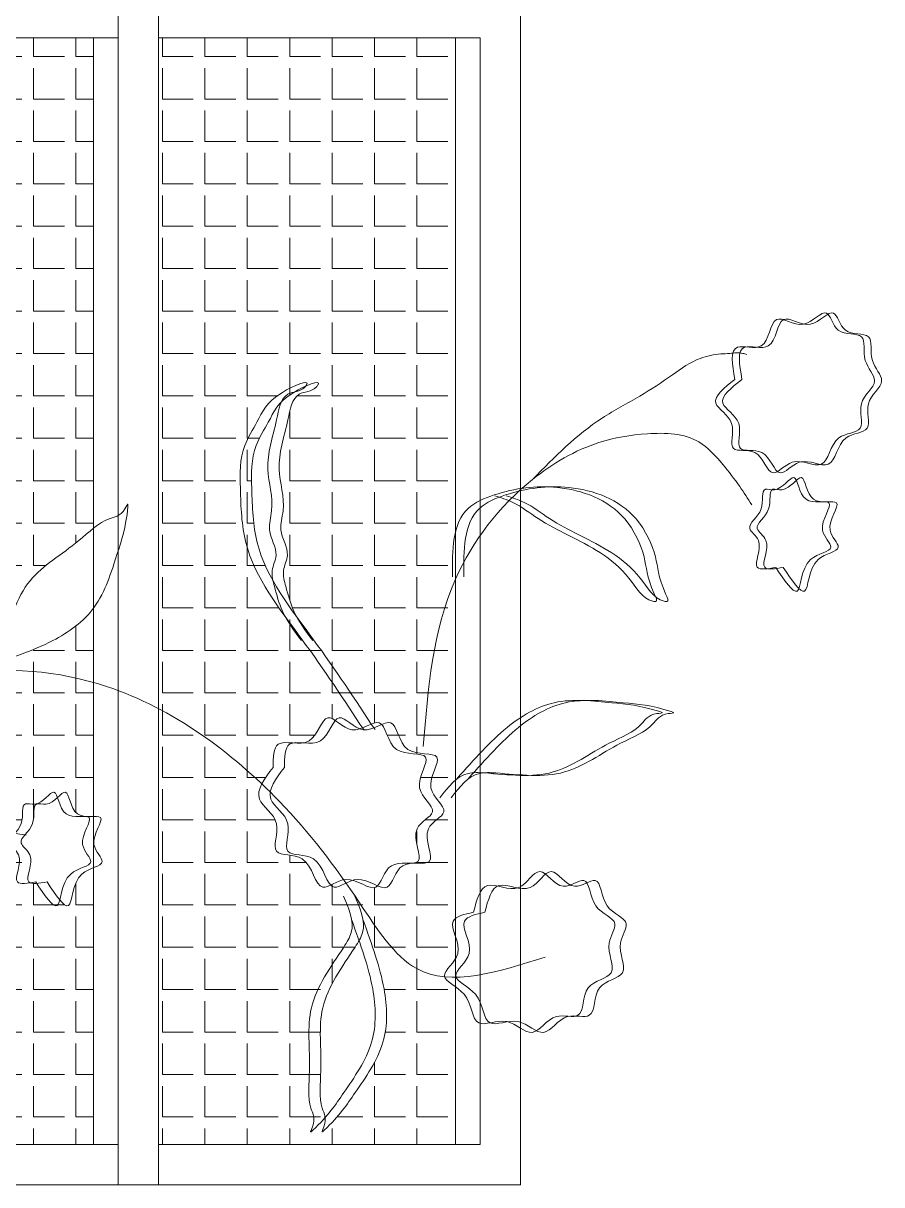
# Model space of a CAD drawing. Header units: inches. Extents: x 258415 to 640093, y 441672 to 945769.
# Drawn here: x 299375.6 to 299479.9, y 462491.9 to 462633.1 of the extents above; entities that cross this region are included whole.
import ezdxf

# ---------------------------------------------------------------- set-up
doc = ezdxf.new("R2010")
doc.units = ezdxf.units.IN
doc.header["$MEASUREMENT"] = 0
for name, color, linetype in [('brass', 40, 'Continuous'), ('CQ SPOT DETAIL DIMENSION', 9, 'Continuous'), ('E-LITE-FIXT-NORM-CEILING', 3, 'Continuous')]:
    doc.layers.add(name, color=color, linetype=linetype)
doc.layers.add('Bronze', color=40, linetype='Continuous', lineweight=0)

# ---------------------------------------------------------------- blocks, each defined once
blk = doc.blocks.new('nonso pendant')
at = {"layer": 'brass', "lineweight": 0}
h = blk.add_hatch(dxfattribs=at)
h.set_pattern_fill('ANGLE', color=256, scale=50)
h.set_pattern_definition([(0, (-124.287, 0), (0, 13.75), [10, -3.75]), (90, (-124.287, 0), (-13.75, 8e-16), [10, -3.75])])
h.paths.add_polyline_path([(17595.37, -9433.67), (17595.54, -9433.36), (17595.76, -9432.86), (17595.93, -9432.35), (17596.04, -9431.83), (17596.1, -9431.3), (17596.11, -9430.76), (17596.08, -9430.22), (17596.01, -9429.68), (17595.91, -9429.13), (17595.78, -9428.58), (17595.64, -9428.04), (17595.47, -9427.5), (17595.37, -9427.19)])
h.paths.add_polyline_path([(17595.7, -9443.4), (17595.37, -9443.16), (17595.37, -9617.3), (17698.58, -9617.3), (17698.58, -9527.58), (17698.4, -9527.66), (17698.01, -9527.82), (17697.63, -9527.99), (17697.23, -9528.17), (17696.84, -9528.35), (17696.46, -9528.55), (17696.08, -9528.76), (17695.71, -9528.99), (17695.35, -9529.23), (17695.01, -9529.49), (17694.7, -9529.77), (17694.4, -9530.07), (17694.12, -9530.39), (17693.86, -9530.72), (17693.63, -9531.07), (17693.4, -9531.44), (17693.2, -9531.81), (17693.01, -9532.19), (17692.84, -9532.58), (17692.68, -9532.98), (17692.53, -9533.38), (17692.39, -9533.79), (17692.26, -9534.2), (17692.15, -9534.6), (17692.04, -9535), (17691.93, -9535.4), (17691.84, -9535.8), (17691.75, -9536.18), (17691.66, -9536.56), (17691.58, -9536.93), (17691.5, -9537.28), (17691.42, -9537.62), (17691.34, -9537.94), (17691.26, -9538.25), (17691.18, -9538.54), (17691.1, -9538.8), (17691.01, -9539.05), (17690.92, -9539.26), (17690.82, -9539.46), (17690.71, -9539.62), (17690.6, -9539.75), (17690.48, -9539.86), (17690.34, -9539.93), (17690.2, -9539.96), (17690.05, -9539.97), (17689.88, -9539.94), (17689.71, -9539.89), (17689.53, -9539.8), (17689.34, -9539.69), (17689.15, -9539.56), (17688.94, -9539.39), (17688.73, -9539.21), (17688.51, -9539), (17688.29, -9538.77), (17688.06, -9538.51), (17687.82, -9538.24), (17687.57, -9537.95), (17687.33, -9537.65), (17687.07, -9537.32), (17686.81, -9536.99), (17686.55, -9536.64), (17686.29, -9536.27), (17686.02, -9535.9), (17685.74, -9535.51), (17685.47, -9535.12), (17685.19, -9534.72), (17684.91, -9534.31), (17684.63, -9533.89), (17684.34, -9533.47), (17684.06, -9533.05), (17683.77, -9532.62), (17683.49, -9532.2), (17683.03, -9532.28), (17682.58, -9532.36), (17682.13, -9532.44), (17681.69, -9532.51), (17681.25, -9532.57), (17680.83, -9532.63), (17680.42, -9532.68), (17680.02, -9532.71), (17679.65, -9532.73), (17679.29, -9532.73), (17678.96, -9532.72), (17678.65, -9532.69), (17678.36, -9532.64), (17678.11, -9532.56), (17677.88, -9532.46), (17677.69, -9532.34), (17677.53, -9532.19), (17677.41, -9532.01), (17677.33, -9531.8), (17677.27, -9531.56), (17677.25, -9531.3), (17677.25, -9531.02), (17677.27, -9530.72), (17677.31, -9530.4), (17677.37, -9530.07), (17677.44, -9529.71), (17677.52, -9529.35), (17677.61, -9528.97), (17677.7, -9528.58), (17677.79, -9528.19), (17677.88, -9527.79), (17677.97, -9527.38), (17678.05, -9526.97), (17678.12, -9526.56), (17678.17, -9526.15), (17678.21, -9525.74), (17678.22, -9525.34), (17678.22, -9524.94), (17678.19, -9524.55), (17678.12, -9524.17), (17678.03, -9523.8), (17677.9, -9523.44), (17677.74, -9523.1), (17677.54, -9522.77), (17677.32, -9522.46), (17677.08, -9522.15), (17676.82, -9521.86), (17676.57, -9521.57), (17676.31, -9521.3), (17676.06, -9521.03), (17675.82, -9520.76), (17675.6, -9520.5), (17675.41, -9520.25), (17675.26, -9520), (17675.14, -9519.75), (17675.07, -9519.5), (17675.04, -9519.25), (17675.06, -9519), (17675.13, -9518.75), (17675.23, -9518.49), (17675.36, -9518.24), (17675.52, -9517.97), (17675.71, -9517.71), (17675.92, -9517.44), (17676.14, -9517.16), (17676.38, -9516.88), (17676.64, -9516.58), (17676.89, -9516.28), (17677.15, -9515.97), (17677.41, -9515.66), (17677.66, -9515.33), (17677.9, -9514.99), (17678.13, -9514.63), (17678.35, -9514.27), (17678.54, -9513.89), (17678.71, -9513.5), (17678.84, -9513.09), (17678.95, -9512.67), (17679.04, -9512.24), (17679.1, -9511.8), (17679.14, -9511.36), (17679.17, -9510.92), (17679.2, -9510.48), (17679.21, -9510.05), (17679.23, -9509.63), (17679.24, -9509.23), (17679.26, -9508.85), (17679.29, -9508.49), (17679.34, -9508.16), (17679.4, -9507.85), (17679.49, -9507.58), (17679.6, -9507.35), (17679.74, -9507.16), (17679.92, -9507.01), (17680.13, -9506.91), (17680.38, -9506.86), (17680.67, -9506.85), (17680.99, -9506.87), (17681.34, -9506.92), (17681.71, -9506.97), (17682.09, -9507.01), (17682.48, -9507.04), (17682.88, -9507.05), (17683.27, -9507.01), (17683.65, -9506.92), (17684.03, -9506.8), (17684.4, -9506.64), (17684.76, -9506.45), (17685.12, -9506.23), (17685.47, -9505.99), (17685.8, -9505.73), (17686.13, -9505.47), (17686.45, -9505.19), (17686.76, -9504.91), (17687.06, -9504.64), (17687.35, -9504.37), (17687.63, -9504.11), (17687.9, -9503.88), (17688.15, -9503.66), (17688.4, -9503.47), (17688.63, -9503.31), (17688.85, -9503.19), (17689.05, -9503.11), (17689.25, -9503.07), (17689.43, -9503.09), (17689.6, -9503.16), (17689.75, -9503.28), (17689.9, -9503.44), (17690.04, -9503.65), (17690.17, -9503.9), (17690.3, -9504.17), (17690.42, -9504.48), (17690.54, -9504.81), (17690.67, -9505.17), (17690.79, -9505.54), (17690.92, -9505.93), (17691.05, -9506.32), (17691.2, -9506.72), (17691.35, -9507.13), (17691.51, -9507.53), (17691.68, -9507.92), (17691.87, -9508.31), (17692.07, -9508.67), (17692.3, -9509.02), (17692.54, -9509.35), (17692.8, -9509.65), (17693.08, -9509.92), (17693.39, -9510.16), (17693.72, -9510.36), (17694.08, -9510.52), (17694.45, -9510.66), (17694.84, -9510.76), (17695.25, -9510.84), (17695.66, -9510.9), (17696.07, -9510.94), (17696.49, -9510.96), (17696.91, -9510.97), (17697.33, -9510.98), (17697.73, -9510.97), (17698.13, -9510.96), (17698.52, -9510.96), (17698.58, -9510.96), (17698.58, -9443.38), (17698.48, -9443.53), (17698.22, -9443.86), (17697.97, -9444.19), (17697.7, -9444.51), (17697.44, -9444.83), (17697.16, -9445.14), (17696.89, -9445.45), (17696.61, -9445.76), (17696.32, -9446.06), (17696.03, -9446.36), (17695.74, -9446.66), (17695.44, -9446.95), (17695.14, -9447.24), (17694.83, -9447.52), (17694.52, -9447.8), (17694.21, -9448.07), (17693.9, -9448.35), (17693.58, -9448.61), (17693.25, -9448.88), (17692.93, -9449.14), (17692.6, -9449.4), (17692.27, -9449.65), (17691.93, -9449.9), (17691.6, -9450.15), (17691.26, -9450.39), (17690.91, -9450.64), (17690.57, -9450.87), (17690.22, -9451.11), (17689.87, -9451.34), (17689.52, -9451.57), (17689.17, -9451.79), (17688.81, -9452.01), (17688.45, -9452.23), (17688.09, -9452.45), (17687.73, -9452.66), (17687.37, -9452.87), (17687, -9453.07), (17686.64, -9453.28), (17686.27, -9453.48), (17685.9, -9453.68), (17685.53, -9453.87), (17685.16, -9454.06), (17684.79, -9454.25), (17684.42, -9454.44), (17684.05, -9454.63), (17683.68, -9454.81), (17683.3, -9454.99), (17682.93, -9455.17), (17682.55, -9455.34), (17682.17, -9455.52), (17681.8, -9455.69), (17681.42, -9455.86), (17681.04, -9456.02), (17680.66, -9456.19), (17680.28, -9456.35), (17679.9, -9456.51), (17679.52, -9456.67), (17679.14, -9456.83), (17678.75, -9456.99), (17678.37, -9457.14), (17677.99, -9457.29), (17677.6, -9457.45), (17677.22, -9457.6), (17676.83, -9457.75), (17676.45, -9457.89), (17676.06, -9458.04), (17675.67, -9458.19), (17675.29, -9458.33), (17674.9, -9458.47), (17674.51, -9458.62), (17674.12, -9458.76), (17673.73, -9458.9), (17673.35, -9459.04), (17672.96, -9459.18), (17672.57, -9459.32), (17672.18, -9459.46), (17671.79, -9459.59), (17671.4, -9459.73), (17671.01, -9459.87), (17670.61, -9460), (17670.22, -9460.13), (17669.83, -9460.27), (17669.44, -9460.4), (17669.05, -9460.53), (17668.65, -9460.67), (17668.26, -9460.8), (17667.87, -9460.93), (17667.48, -9461.06), (17667.08, -9461.19), (17666.69, -9461.32), (17666.3, -9461.45), (17665.91, -9461.58), (17665.51, -9461.71), (17665.12, -9461.84), (17664.72, -9461.97), (17664.33, -9462.1), (17663.94, -9462.23), (17663.54, -9462.36), (17663.15, -9462.49), (17663.19, -9462.47), (17663.55, -9462.27), (17663.9, -9462.07), (17664.24, -9461.86), (17664.57, -9461.63), (17664.88, -9461.4), (17665.19, -9461.16), (17665.49, -9460.9), (17665.77, -9460.63), (17666.05, -9460.35), (17666.31, -9460.06), (17666.55, -9459.75), (17666.78, -9459.43), (17667, -9459.1), (17667.21, -9458.76), (17667.41, -9458.4), (17667.59, -9458.04), (17667.77, -9457.66), (17667.94, -9457.28), (17668.1, -9456.9), (17668.26, -9456.5), (17668.41, -9456.1), (17668.56, -9455.7), (17668.7, -9455.3), (17668.85, -9454.89), (17668.99, -9454.49), (17669.13, -9454.08), (17669.27, -9453.67), (17669.41, -9453.26), (17669.55, -9452.86), (17669.68, -9452.45), (17669.82, -9452.04), (17669.96, -9451.63), (17670.1, -9451.23), (17670.24, -9450.82), (17670.38, -9450.41), (17670.51, -9450.01), (17670.65, -9449.6), (17670.79, -9449.2), (17670.93, -9448.79), (17671.07, -9448.39), (17671.22, -9447.99), (17671.36, -9447.59), (17671.5, -9447.19), (17671.65, -9446.79), (17671.79, -9446.39), (17671.94, -9445.99), (17672.09, -9445.6), (17672.24, -9445.2), (17672.39, -9444.81), (17672.54, -9444.42), (17672.7, -9444.03), (17672.86, -9443.64), (17673.02, -9443.26), (17673.18, -9442.88), (17673.34, -9442.5), (17673.51, -9442.12), (17673.68, -9441.74), (17673.85, -9441.37), (17674.03, -9440.99), (17674.2, -9440.63), (17674.38, -9440.26), (17674.57, -9439.9), (17674.75, -9439.53), (17674.95, -9439.18), (17675.14, -9438.82), (17675.34, -9438.47), (17675.54, -9438.12), (17675.74, -9437.77), (17675.95, -9437.43), (17676.16, -9437.09), (17676.38, -9436.76), (17676.6, -9436.43), (17676.82, -9436.1), (17677.05, -9435.77), (17677.29, -9435.45), (17677.52, -9435.14), (17677.77, -9434.82), (17678.02, -9434.52), (17678.27, -9434.21), (17678.53, -9433.91), (17678.79, -9433.61), (17679.05, -9433.32), (17679.33, -9433.03), (17679.6, -9432.75), (17679.88, -9432.46), (17680.16, -9432.18), (17680.45, -9431.91), (17680.74, -9431.63), (17681.04, -9431.36), (17681.34, -9431.09), (17681.64, -9430.83), (17681.94, -9430.56), (17682.25, -9430.3), (17682.56, -9430.04), (17682.88, -9429.79), (17683.19, -9429.53), (17683.51, -9429.28), (17683.83, -9429.02), (17684.16, -9428.77), (17684.48, -9428.52), (17684.81, -9428.27), (17685.14, -9428.02), (17685.48, -9427.77), (17685.81, -9427.53), (17686.15, -9427.28), (17686.48, -9427.03), (17686.82, -9426.78), (17687.16, -9426.54), (17687.5, -9426.29), (17687.84, -9426.04), (17688.19, -9425.79), (17688.53, -9425.54), (17688.87, -9425.29), (17689.22, -9425.04), (17689.56, -9424.79), (17689.91, -9424.54), (17690.25, -9424.28), (17690.6, -9424.03), (17690.94, -9423.77), (17691.28, -9423.51), (17691.63, -9423.25), (17691.97, -9422.99), (17692.31, -9422.72), (17692.65, -9422.45), (17692.99, -9422.18), (17693.33, -9421.91), (17693.67, -9421.63), (17694.01, -9421.35), (17694.34, -9421.07), (17694.68, -9420.79), (17695.01, -9420.5), (17695.35, -9420.22), (17695.68, -9419.93), (17696.01, -9419.65), (17696.34, -9419.36), (17696.67, -9419.08), (17697, -9418.79), (17697.33, -9418.52), (17697.66, -9418.24), (17697.99, -9417.97), (17698.32, -9417.7), (17698.58, -9417.49), (17698.58, -9258.6), (17595.37, -9258.6), (17595.37, -9420.8), (17595.41, -9420.77), (17595.78, -9420.54), (17596.19, -9420.32), (17596.64, -9420.12), (17597.12, -9419.93), (17597.64, -9419.76), (17598.18, -9419.6), (17598.74, -9419.45), (17599.31, -9419.3), (17599.9, -9419.16), (17600.5, -9419.03), (17601.1, -9418.9), (17601.26, -9418.29), (17601.41, -9417.69), (17601.57, -9417.1), (17601.73, -9416.51), (17601.89, -9415.93), (17602.06, -9415.37), (17602.24, -9414.82), (17602.43, -9414.28), (17602.63, -9413.77), (17602.83, -9413.28), (17603.05, -9412.82), (17603.28, -9412.38), (17603.53, -9411.98), (17603.79, -9411.6), (17604.07, -9411.27), (17604.37, -9410.97), (17604.68, -9410.71), (17605.02, -9410.5), (17605.38, -9410.33), (17605.76, -9410.21), (17606.16, -9410.14), (17606.59, -9410.11), (17607.03, -9410.11), (17607.5, -9410.15), (17607.97, -9410.22), (17608.46, -9410.31), (17608.97, -9410.42), (17609.48, -9410.54), (17610, -9410.66), (17610.52, -9410.78), (17611.05, -9410.9), (17611.59, -9411.01), (17612.12, -9411.1), (17612.65, -9411.18), (17613.18, -9411.22), (17613.7, -9411.24), (17614.22, -9411.22), (17614.72, -9411.15), (17615.22, -9411.04), (17615.7, -9410.88), (17616.17, -9410.66), (17616.63, -9410.39), (17617.07, -9410.07), (17617.5, -9409.72), (17617.92, -9409.34), (17618.32, -9408.95), (17618.72, -9408.54), (17619.11, -9408.13), (17619.5, -9407.73), (17619.88, -9407.34), (17620.25, -9406.98), (17620.62, -9406.64), (17620.99, -9406.34), (17621.35, -9406.09), (17621.72, -9405.9), (17622.08, -9405.77), (17622.45, -9405.71), (17622.82, -9405.72), (17623.19, -9405.82), (17623.56, -9405.98), (17623.94, -9406.2), (17624.32, -9406.47), (17624.71, -9406.77), (17625.1, -9407.11), (17625.5, -9407.48), (17625.91, -9407.86), (17626.33, -9408.24), (17626.75, -9408.62), (17627.18, -9408.98), (17627.62, -9409.33), (17628.07, -9409.64), (17628.53, -9409.92), (17629.01, -9410.15), (17629.49, -9410.32), (17629.99, -9410.42), (17630.49, -9410.45), (17631.01, -9410.42), (17631.54, -9410.32), (17632.07, -9410.17), (17632.6, -9409.98), (17633.12, -9409.78), (17633.64, -9409.55), (17634.15, -9409.33), (17634.64, -9409.11), (17635.11, -9408.92), (17635.55, -9408.75), (17635.97, -9408.64), (17636.36, -9408.57), (17636.72, -9408.58), (17637.04, -9408.66), (17637.32, -9408.82), (17637.57, -9409.04), (17637.8, -9409.34), (17638, -9409.68), (17638.18, -9410.08), (17638.35, -9410.53), (17638.51, -9411.01), (17638.67, -9411.52), (17638.82, -9412.06), (17638.97, -9412.62), (17639.14, -9413.19), (17639.31, -9413.77), (17639.5, -9414.35), (17639.71, -9414.92), (17639.95, -9415.48), (17640.21, -9416.02), (17640.51, -9416.53), (17640.85, -9417.01), (17641.22, -9417.46), (17641.62, -9417.88), (17642.05, -9418.27), (17642.5, -9418.63), (17642.95, -9418.98), (17643.42, -9419.3), (17643.88, -9419.62), (17644.33, -9419.92), (17644.77, -9420.21), (17645.18, -9420.5), (17645.57, -9420.8), (17645.92, -9421.09), (17646.23, -9421.39), (17646.49, -9421.7), (17646.7, -9422.02), (17646.85, -9422.37), (17646.93, -9422.73), (17646.94, -9423.11), (17646.89, -9423.51), (17646.79, -9423.94), (17646.64, -9424.38), (17646.47, -9424.84), (17646.27, -9425.31), (17646.06, -9425.8), (17645.85, -9426.3), (17645.64, -9426.82), (17645.44, -9427.34), (17645.26, -9427.87), (17645.12, -9428.42), (17645.03, -9428.96), (17644.97, -9429.52), (17644.96, -9430.08), (17644.98, -9430.63), (17645.04, -9431.19), (17645.11, -9431.75), (17645.21, -9432.3), (17645.32, -9432.85), (17645.44, -9433.39), (17645.56, -9433.93), (17645.68, -9434.45), (17645.79, -9434.96), (17645.89, -9435.46), (17645.97, -9435.94), (17646.02, -9436.4), (17646.04, -9436.85), (17646.03, -9437.27), (17645.97, -9437.67), (17645.87, -9438.05), (17645.72, -9438.4), (17645.51, -9438.72), (17645.24, -9439.02), (17644.93, -9439.3), (17644.57, -9439.56), (17644.18, -9439.8), (17643.75, -9440.03), (17643.3, -9440.26), (17642.83, -9440.48), (17642.35, -9440.7), (17641.85, -9440.93), (17641.36, -9441.17), (17640.87, -9441.41), (17640.38, -9441.67), (17639.92, -9441.95), (17639.47, -9442.26), (17639.05, -9442.58), (17638.66, -9442.94), (17638.32, -9443.34), (17638.01, -9443.76), (17637.75, -9444.23), (17637.52, -9444.72), (17637.33, -9445.23), (17637.17, -9445.77), (17637.02, -9446.31), (17636.9, -9446.87), (17636.79, -9447.43), (17636.68, -9447.98), (17636.58, -9448.53), (17636.48, -9449.06), (17636.37, -9449.58), (17636.25, -9450.07), (17636.12, -9450.53), (17635.96, -9450.96), (17635.78, -9451.35), (17635.57, -9451.7), (17635.32, -9452), (17635.03, -9452.24), (17634.7, -9452.42), (17634.33, -9452.55), (17633.91, -9452.62), (17633.47, -9452.66), (17632.99, -9452.67), (17632.49, -9452.65), (17631.97, -9452.62), (17631.44, -9452.58), (17630.89, -9452.54), (17630.34, -9452.52), (17629.78, -9452.5), (17629.23, -9452.52), (17628.69, -9452.56), (17628.16, -9452.65), (17627.64, -9452.79), (17627.15, -9452.98), (17626.67, -9453.21), (17626.2, -9453.48), (17625.75, -9453.78), (17625.32, -9454.1), (17624.89, -9454.45), (17624.48, -9454.81), (17624.07, -9455.17), (17623.67, -9455.54), (17623.28, -9455.9), (17622.9, -9456.25), (17622.51, -9456.58), (17622.13, -9456.88), (17621.75, -9457.16), (17621.37, -9457.4), (17620.99, -9457.6), (17620.61, -9457.75), (17620.22, -9457.84), (17619.83, -9457.88), (17619.43, -9457.85), (17619.03, -9457.78), (17618.62, -9457.65), (17618.2, -9457.49), (17617.77, -9457.29), (17617.34, -9457.06), (17616.9, -9456.81), (17616.46, -9456.54), (17616, -9456.27), (17615.54, -9455.99), (17615.07, -9455.71), (17614.59, -9455.43), (17614.1, -9455.18), (17613.6, -9454.94), (17613.1, -9454.73), (17612.58, -9454.55), (17612.05, -9454.4), (17611.52, -9454.31), (17610.97, -9454.25), (17610.42, -9454.24), (17609.87, -9454.25), (17609.31, -9454.3), (17608.76, -9454.36), (17608.21, -9454.44), (17607.66, -9454.54), (17607.12, -9454.64), (17606.59, -9454.74), (17606.07, -9454.83), (17605.57, -9454.91), (17605.09, -9454.98), (17604.62, -9455.02), (17604.18, -9455.04), (17603.76, -9455.02), (17603.36, -9454.97), (17603, -9454.87), (17602.67, -9454.73), (17602.36, -9454.53), (17602.09, -9454.28), (17601.84, -9453.99), (17601.62, -9453.66), (17601.41, -9453.29), (17601.22, -9452.89), (17601.04, -9452.46), (17600.86, -9452), (17600.7, -9451.52), (17600.53, -9451.02), (17600.37, -9450.51), (17600.2, -9449.98), (17600.02, -9449.45), (17599.83, -9448.91), (17599.62, -9448.38), (17599.4, -9447.85), (17599.16, -9447.32), (17598.89, -9446.81), (17598.59, -9446.31), (17598.27, -9445.83), (17597.9, -9445.37), (17597.51, -9444.93), (17597.08, -9444.52), (17596.63, -9444.13), (17596.17, -9443.75)])
h = blk.add_hatch(dxfattribs=at)
h.set_pattern_fill('ANGLE', color=256, scale=50)
h.set_pattern_definition([(0, (0, 0), (0, 13.75), [10, -3.75]), (90, (0, 0), (-13.75, 8e-16), [10, -3.75])])
h.paths.add_polyline_path([(17750.92, -9391.65), (17751.19, -9390.88), (17751.49, -9390.11), (17751.82, -9389.35), (17752.18, -9388.6), (17752.56, -9387.86), (17752.95, -9387.13), (17753.36, -9386.41), (17753.76, -9385.7), (17754.17, -9385), (17754.56, -9384.31), (17754.95, -9383.63), (17755.31, -9382.97), (17755.65, -9382.32), (17755.98, -9381.68), (17756.31, -9381.05), (17756.65, -9380.43), (17757, -9379.81), (17757.37, -9379.2), (17757.77, -9378.6), (17758.21, -9377.99), (17758.7, -9377.39), (17759.25, -9376.79), (17759.86, -9376.18), (17760.54, -9375.57), (17761.31, -9374.96), (17762.17, -9374.34), (17763.13, -9373.71), (17764.19, -9373.08), (17765.33, -9372.45), (17766.49, -9371.86), (17767.64, -9371.32), (17768.72, -9370.87), (17769.68, -9370.53), (17770.48, -9370.33), (17771.07, -9370.28), (17771.4, -9370.43), (17771.42, -9370.78), (17771.09, -9371.36), (17770.5, -9371.99), (17769.82, -9372.48), (17769.06, -9372.84), (17768.27, -9373.11), (17767.46, -9373.33), (17766.67, -9373.54), (17765.91, -9373.79), (17765.22, -9374.1), (17764.62, -9374.52), (17764.09, -9375.04), (17763.64, -9375.64), (17763.25, -9376.32), (17762.91, -9377.07), (17762.63, -9377.87), (17762.38, -9378.71), (17762.15, -9379.58), (17761.95, -9380.47), (17761.76, -9381.37), (17761.57, -9382.26), (17761.38, -9383.14), (17761.18, -9384.01), (17760.97, -9384.86), (17760.77, -9385.7), (17760.56, -9386.53), (17760.36, -9387.35), (17760.16, -9388.16), (17759.97, -9388.96), (17759.78, -9389.75), (17759.6, -9390.54), (17759.43, -9391.32), (17759.28, -9392.09), (17759.14, -9392.87), (17759.02, -9393.64), (17758.91, -9394.41), (17758.83, -9395.18), (17758.77, -9395.95), (17758.73, -9396.72), (17758.71, -9397.5), (17758.73, -9398.28), (17758.77, -9399.06), (17758.84, -9399.85), (17758.94, -9400.65), (17759.04, -9401.45), (17759.17, -9402.25), (17759.29, -9403.06), (17759.43, -9403.87), (17759.56, -9404.68), (17759.68, -9405.49), (17759.8, -9406.31), (17759.9, -9407.12), (17759.98, -9407.94), (17760.04, -9408.76), (17760.07, -9409.58), (17760.07, -9410.4), (17760.03, -9411.21), (17759.95, -9412.03), (17759.83, -9412.84), (17759.69, -9413.66), (17759.54, -9414.47), (17759.4, -9415.27), (17759.29, -9416.08), (17759.23, -9416.88), (17759.23, -9417.68), (17759.32, -9418.48), (17759.49, -9419.28), (17759.72, -9420.07), (17759.99, -9420.86), (17760.28, -9421.64), (17760.58, -9422.43), (17760.86, -9423.22), (17761.1, -9424), (17761.28, -9424.78), (17761.37, -9425.57), (17761.37, -9426.35), (17761.26, -9427.13), (17761.07, -9427.91), (17760.83, -9428.7), (17760.57, -9429.49), (17760.34, -9430.28), (17760.17, -9431.07), (17760.09, -9431.87), (17760.1, -9432.68), (17760.19, -9433.48), (17760.33, -9434.29), (17760.51, -9435.1), (17760.72, -9435.9), (17760.94, -9436.71), (17761.15, -9437.5), (17761.37, -9438.3), (17761.59, -9439.09), (17761.82, -9439.87), (17762.06, -9440.65), (17762.31, -9441.42), (17762.57, -9442.18), (17762.85, -9442.94), (17763.15, -9443.68), (17763.47, -9444.42), (17763.81, -9445.15), (17764.17, -9445.86), (17764.35, -9446.18), (17764.17, -9445.94), (17763.69, -9445.27), (17763.2, -9444.59), (17762.72, -9443.91), (17762.24, -9443.23), (17761.77, -9442.55), (17761.3, -9441.87), (17760.83, -9441.18), (17760.37, -9440.5), (17759.92, -9439.81), (17759.47, -9439.12), (17759.03, -9438.42), (17758.59, -9437.73), (17758.16, -9437.03), (17757.74, -9436.33), (17757.33, -9435.63), (17756.92, -9434.92), (17756.52, -9434.21), (17756.14, -9433.5), (17755.76, -9432.79), (17755.39, -9432.07), (17755.03, -9431.35), (17754.68, -9430.62), (17754.34, -9429.9), (17754.02, -9429.16), (17753.7, -9428.43), (17753.4, -9427.69), (17753.11, -9426.95), (17752.84, -9426.2), (17752.57, -9425.45), (17752.32, -9424.69), (17752.09, -9423.93), (17751.87, -9423.17), (17751.66, -9422.4), (17751.47, -9421.62), (17751.29, -9420.84), (17751.13, -9420.06), (17750.98, -9419.27), (17750.84, -9418.48), (17750.72, -9417.69), (17750.61, -9416.89), (17750.5, -9416.09), (17750.41, -9415.28), (17750.33, -9414.47), (17750.25, -9413.66), (17750.19, -9412.85), (17750.13, -9412.03), (17750.08, -9411.22), (17750.03, -9410.4), (17749.99, -9409.58), (17749.95, -9408.75), (17749.92, -9407.93), (17749.89, -9407.1), (17749.86, -9406.28), (17749.84, -9405.45), (17749.82, -9404.62), (17749.79, -9403.8), (17749.77, -9402.97), (17749.76, -9402.14), (17749.75, -9401.32), (17749.75, -9400.49), (17749.76, -9399.67), (17749.78, -9398.85), (17749.82, -9398.03), (17749.88, -9397.22), (17749.95, -9396.41), (17750.05, -9395.6), (17750.17, -9394.8), (17750.31, -9394), (17750.48, -9393.21), (17750.69, -9392.43)])
h.paths.add_polyline_path([(17796.16, -9488.74), (17796.35, -9488.92), (17796.55, -9489.09), (17796.76, -9489.25), (17796.98, -9489.39), (17797.21, -9489.52), (17797.45, -9489.65), (17797.69, -9489.76), (17797.94, -9489.87), (17798.2, -9489.96), (17798.46, -9490.05), (17798.73, -9490.13), (17799, -9490.2), (17799.27, -9490.26), (17799.55, -9490.32), (17799.83, -9490.38), (17800.11, -9490.42), (17800.4, -9490.47), (17800.68, -9490.5), (17800.96, -9490.54), (17801.24, -9490.57), (17801.53, -9490.6), (17801.81, -9490.63), (17802.08, -9490.65), (17802.36, -9490.68), (17802.63, -9490.7), (17802.89, -9490.73), (17803.15, -9490.75), (17803.41, -9490.78), (17803.65, -9490.8), (17803.9, -9490.83), (17804.13, -9490.87), (17804.36, -9490.9), (17804.57, -9490.94), (17804.78, -9490.98), (17804.98, -9491.03), (17805.17, -9491.08), (17805.34, -9491.14), (17805.51, -9491.21), (17805.66, -9491.28), (17805.8, -9491.36), (17805.92, -9491.45), (17806.03, -9491.54), (17806.13, -9491.65), (17806.21, -9491.76), (17806.27, -9491.89), (17806.32, -9492.02), (17806.36, -9492.16), (17806.38, -9492.31), (17806.39, -9492.47), (17806.38, -9492.64), (17806.37, -9492.82), (17806.34, -9493), (17806.31, -9493.19), (17806.26, -9493.39), (17806.21, -9493.6), (17806.14, -9493.81), (17806.08, -9494.03), (17806, -9494.25), (17805.92, -9494.48), (17805.83, -9494.71), (17805.74, -9494.95), (17805.65, -9495.2), (17805.55, -9495.44), (17805.45, -9495.7), (17805.35, -9495.95), (17805.25, -9496.21), (17805.15, -9496.47), (17805.05, -9496.74), (17804.96, -9497.01), (17804.86, -9497.28), (17804.77, -9497.55), (17804.68, -9497.82), (17804.59, -9498.1), (17804.51, -9498.37), (17804.44, -9498.65), (17804.37, -9498.93), (17804.32, -9499.2), (17804.26, -9499.48), (17804.22, -9499.76), (17804.19, -9500.03), (17804.17, -9500.3), (17804.15, -9500.58), (17804.15, -9500.85), (17804.17, -9501.12), (17804.19, -9501.38), (17804.23, -9501.65), (17804.29, -9501.91), (17804.35, -9502.17), (17804.44, -9502.42), (17804.53, -9502.67), (17804.64, -9502.92), (17804.75, -9503.17), (17804.88, -9503.41), (17805.01, -9503.65), (17805.15, -9503.89), (17805.3, -9504.12), (17805.45, -9504.35), (17805.61, -9504.58), (17805.77, -9504.81), (17805.94, -9505.03), (17806.11, -9505.25), (17806.27, -9505.47), (17806.44, -9505.68), (17806.61, -9505.9), (17806.78, -9506.11), (17806.94, -9506.31), (17807.1, -9506.52), (17807.26, -9506.72), (17807.41, -9506.92), (17807.55, -9507.12), (17807.69, -9507.31), (17807.81, -9507.51), (17807.93, -9507.7), (17808.04, -9507.88), (17808.14, -9508.07), (17808.23, -9508.25), (17808.3, -9508.43), (17808.36, -9508.61), (17808.4, -9508.79), (17808.43, -9508.96), (17808.44, -9509.13), (17808.44, -9509.3), (17808.42, -9509.47), (17808.37, -9509.63), (17808.31, -9509.8), (17808.23, -9509.96), (17808.14, -9510.12), (17808.03, -9510.28), (17807.9, -9510.44), (17807.76, -9510.6), (17807.61, -9510.75), (17807.45, -9510.91), (17807.28, -9511.07), (17807.11, -9511.23), (17806.92, -9511.39), (17806.73, -9511.55), (17806.53, -9511.71), (17806.33, -9511.88), (17806.12, -9512.04), (17805.92, -9512.21), (17805.71, -9512.38), (17805.5, -9512.55), (17805.3, -9512.73), (17805.09, -9512.91), (17804.9, -9513.1), (17804.7, -9513.28), (17804.51, -9513.47), (17804.33, -9513.67), (17804.16, -9513.87), (17803.99, -9514.08), (17803.84, -9514.29), (17803.7, -9514.51), (17803.57, -9514.73), (17803.45, -9514.96), (17803.35, -9515.19), (17803.26, -9515.44), (17803.19, -9515.68), (17803.13, -9515.94), (17803.08, -9516.19), (17803.05, -9516.46), (17803.02, -9516.72), (17803.01, -9516.99), (17803.01, -9517.27), (17803.01, -9517.54), (17803.03, -9517.82), (17803.05, -9518.1), (17803.08, -9518.38), (17803.11, -9518.67), (17803.15, -9518.95), (17803.2, -9519.23), (17803.25, -9519.52), (17803.3, -9519.8), (17803.36, -9520.08), (17803.42, -9520.36), (17803.48, -9520.64), (17803.54, -9520.92), (17803.61, -9521.19), (17803.67, -9521.46), (17803.73, -9521.73), (17803.79, -9521.99), (17803.84, -9522.25), (17803.9, -9522.5), (17803.95, -9522.75), (17803.99, -9522.99), (17804.03, -9523.23), (17804.06, -9523.46), (17804.09, -9523.68), (17804.11, -9523.9), (17804.12, -9524.1), (17804.12, -9524.3), (17804.11, -9524.49), (17804.09, -9524.67), (17804.06, -9524.84), (17804.02, -9525), (17803.97, -9525.15), (17803.91, -9525.29), (17803.83, -9525.42), (17803.74, -9525.54), (17803.63, -9525.64), (17803.5, -9525.73), (17803.37, -9525.81), (17803.22, -9525.88), (17803.05, -9525.95), (17802.88, -9526), (17802.69, -9526.04), (17802.49, -9526.08), (17802.28, -9526.1), (17802.06, -9526.13), (17801.84, -9526.14), (17801.6, -9526.15), (17801.36, -9526.16), (17801.11, -9526.17), (17800.86, -9526.17), (17800.59, -9526.17), (17800.33, -9526.17), (17800.06, -9526.17), (17799.79, -9526.16), (17799.51, -9526.16), (17799.23, -9526.16), (17798.95, -9526.17), (17798.67, -9526.17), (17798.39, -9526.18), (17798.11, -9526.2), (17797.84, -9526.22), (17797.56, -9526.24), (17797.29, -9526.28), (17797.02, -9526.32), (17796.75, -9526.36), (17796.49, -9526.42), (17796.23, -9526.49), (17795.98, -9526.56), (17795.74, -9526.65), (17795.5, -9526.75), (17795.27, -9526.86), (17795.05, -9526.99), (17794.84, -9527.12), (17794.64, -9527.28), (17794.45, -9527.44), (17794.27, -9527.61), (17794.09, -9527.8), (17793.92, -9527.99), (17793.75, -9528.19), (17793.6, -9528.4), (17793.45, -9528.62), (17793.3, -9528.84), (17793.16, -9529.07), (17793.02, -9529.3), (17792.89, -9529.53), (17792.76, -9529.77), (17792.64, -9530.01), (17792.51, -9530.25), (17792.39, -9530.49), (17792.28, -9530.73), (17792.16, -9530.97), (17792.05, -9531.21), (17791.93, -9531.44), (17791.82, -9531.67), (17791.7, -9531.89), (17791.59, -9532.11), (17791.47, -9532.32), (17791.36, -9532.52), (17791.24, -9532.71), (17791.12, -9532.9), (17791, -9533.07), (17790.87, -9533.23), (17790.74, -9533.39), (17790.61, -9533.52), (17790.47, -9533.65), (17790.32, -9533.76), (17790.18, -9533.86), (17790.02, -9533.94), (17789.86, -9534), (17789.7, -9534.05), (17789.53, -9534.08), (17789.35, -9534.1), (17789.17, -9534.1), (17788.98, -9534.1), (17788.79, -9534.08), (17788.6, -9534.04), (17788.4, -9534), (17788.19, -9533.95), (17787.98, -9533.89), (17787.77, -9533.82), (17787.55, -9533.75), (17787.33, -9533.66), (17787.11, -9533.57), (17786.88, -9533.48), (17786.65, -9533.38), (17786.42, -9533.27), (17786.18, -9533.16), (17785.94, -9533.05), (17785.7, -9532.94), (17785.45, -9532.83), (17785.2, -9532.71), (17784.95, -9532.6), (17784.7, -9532.49), (17784.45, -9532.38), (17784.19, -9532.27), (17783.93, -9532.16), (17783.67, -9532.06), (17783.41, -9531.96), (17783.15, -9531.87), (17782.89, -9531.79), (17782.63, -9531.71), (17782.36, -9531.64), (17782.1, -9531.57), (17781.83, -9531.52), (17781.57, -9531.47), (17781.3, -9531.44), (17781.04, -9531.41), (17780.77, -9531.4), (17780.51, -9531.4), (17780.25, -9531.42), (17779.98, -9531.44), (17779.72, -9531.48), (17779.46, -9531.54), (17779.2, -9531.6), (17778.94, -9531.67), (17778.68, -9531.75), (17778.43, -9531.84), (17778.17, -9531.93), (17777.92, -9532.03), (17777.67, -9532.14), (17777.42, -9532.25), (17777.18, -9532.36), (17776.93, -9532.48), (17776.69, -9532.59), (17776.46, -9532.71), (17776.22, -9532.83), (17775.99, -9532.94), (17775.76, -9533.06), (17775.53, -9533.17), (17775.31, -9533.27), (17775.09, -9533.38), (17774.88, -9533.47), (17774.67, -9533.56), (17774.46, -9533.64), (17774.26, -9533.72), (17774.06, -9533.78), (17773.86, -9533.84), (17773.67, -9533.88), (17773.49, -9533.91), (17773.31, -9533.93), (17773.13, -9533.93), (17772.96, -9533.92), (17772.8, -9533.89), (17772.64, -9533.85), (17772.48, -9533.79), (17772.33, -9533.72), (17772.19, -9533.63), (17772.05, -9533.53), (17771.91, -9533.42), (17771.78, -9533.29), (17771.65, -9533.16), (17771.52, -9533.01), (17771.39, -9532.85), (17771.27, -9532.68), (17771.15, -9532.5), (17771.03, -9532.31), (17770.92, -9532.11), (17770.8, -9531.91), (17770.69, -9531.69), (17770.58, -9531.48), (17770.46, -9531.25), (17770.35, -9531.02), (17770.24, -9530.79), (17770.13, -9530.55), (17770.01, -9530.3), (17769.9, -9530.06), (17769.78, -9529.81), (17769.67, -9529.56), (17769.55, -9529.31), (17769.43, -9529.05), (17769.3, -9528.8), (17769.18, -9528.55), (17769.05, -9528.3), (17768.92, -9528.05), (17768.79, -9527.8), (17768.65, -9527.56), (17768.51, -9527.31), (17768.36, -9527.08), (17768.21, -9526.84), (17768.06, -9526.61), (17767.9, -9526.39), (17767.73, -9526.18), (17767.56, -9525.97), (17767.38, -9525.76), (17767.2, -9525.57), (17767.01, -9525.38), (17766.81, -9525.21), (17766.61, -9525.04), (17766.4, -9524.88), (17766.18, -9524.74), (17765.96, -9524.6), (17765.73, -9524.48), (17765.49, -9524.37), (17765.24, -9524.26), (17764.99, -9524.17), (17764.74, -9524.08), (17764.48, -9524), (17764.22, -9523.93), (17763.95, -9523.87), (17763.68, -9523.81), (17763.41, -9523.75), (17763.14, -9523.7), (17762.87, -9523.66), (17762.6, -9523.62), (17762.33, -9523.58), (17762.06, -9523.54), (17761.8, -9523.5), (17761.53, -9523.47), (17761.27, -9523.43), (17761.02, -9523.4), (17760.76, -9523.36), (17760.51, -9523.32), (17760.27, -9523.28), (17760.04, -9523.24), (17759.81, -9523.2), (17759.58, -9523.15), (17759.37, -9523.09), (17759.16, -9523.03), (17758.97, -9522.97), (17758.78, -9522.89), (17758.6, -9522.81), (17758.44, -9522.73), (17758.29, -9522.63), (17758.14, -9522.53), (17758.02, -9522.41), (17757.9, -9522.29), (17757.8, -9522.15), (17757.71, -9522.01), (17757.64, -9521.85), (17757.57, -9521.69), (17757.52, -9521.51), (17757.48, -9521.33), (17757.45, -9521.13), (17757.43, -9520.93), (17757.42, -9520.72), (17757.42, -9520.51), (17757.42, -9520.28), (17757.43, -9520.06), (17757.45, -9519.82), (17757.47, -9519.58), (17757.5, -9519.33), (17757.53, -9519.08), (17757.56, -9518.83), (17757.6, -9518.57), (17757.64, -9518.31), (17757.68, -9518.04), (17757.72, -9517.77), (17757.76, -9517.5), (17757.8, -9517.23), (17757.84, -9516.96), (17757.87, -9516.68), (17757.91, -9516.41), (17757.94, -9516.13), (17757.96, -9515.86), (17757.98, -9515.58), (17758, -9515.31), (17758.01, -9515.04), (17758.01, -9514.77), (17758, -9514.5), (17757.99, -9514.24), (17757.97, -9513.98), (17757.93, -9513.72), (17757.89, -9513.47), (17757.84, -9513.22), (17757.77, -9512.98), (17757.7, -9512.74), (17757.61, -9512.5), (17757.51, -9512.27), (17757.41, -9512.05), (17757.3, -9511.82), (17757.18, -9511.6), (17757.05, -9511.39), (17756.91, -9511.18), (17756.77, -9510.97), (17756.63, -9510.76), (17756.48, -9510.56), (17756.32, -9510.36), (17756.16, -9510.16), (17756, -9509.97), (17755.83, -9509.77), (17755.66, -9509.58), (17755.49, -9509.39), (17755.32, -9509.2), (17755.15, -9509.02), (17754.97, -9508.83), (17754.8, -9508.65), (17754.63, -9508.47), (17754.46, -9508.29), (17754.29, -9508.1), (17754.12, -9507.92), (17753.96, -9507.74), (17753.8, -9507.57), (17753.64, -9507.39), (17753.49, -9507.21), (17753.34, -9507.03), (17753.2, -9506.85), (17753.06, -9506.67), (17752.94, -9506.49), (17752.81, -9506.3), (17752.7, -9506.12), (17752.6, -9505.94), (17752.5, -9505.75), (17752.41, -9505.56), (17752.33, -9505.37), (17752.27, -9505.18), (17752.21, -9504.99), (17752.17, -9504.8), (17752.13, -9504.6), (17752.1, -9504.4), (17752.09, -9504.2), (17752.08, -9504), (17752.08, -9503.8), (17752.09, -9503.59), (17752.11, -9503.39), (17752.13, -9503.18), (17752.17, -9502.97), (17752.21, -9502.76), (17752.26, -9502.55), (17752.32, -9502.34), (17752.39, -9502.12), (17752.46, -9501.91), (17752.54, -9501.69), (17752.62, -9501.47), (17752.71, -9501.25), (17752.81, -9501.03), (17752.92, -9500.81), (17753.03, -9500.59), (17753.14, -9500.37), (17753.26, -9500.14), (17753.39, -9499.92), (17753.52, -9499.69), (17753.65, -9499.47), (17753.79, -9499.24), (17753.93, -9499.01), (17754.08, -9498.78), (17754.23, -9498.55), (17754.38, -9498.32), (17754.54, -9498.09), (17754.7, -9497.86), (17754.86, -9497.63), (17755.03, -9497.4), (17755.19, -9497.16), (17755.36, -9496.93), (17755.53, -9496.7), (17755.71, -9496.47), (17755.88, -9496.23), (17756.05, -9496), (17756.23, -9495.76), (17756.41, -9495.53), (17756.58, -9495.3), (17756.76, -9495.06), (17756.76, -9494.76), (17756.77, -9494.46), (17756.77, -9494.17), (17756.77, -9493.87), (17756.78, -9493.58), (17756.78, -9493.28), (17756.79, -9492.99), (17756.8, -9492.7), (17756.81, -9492.42), (17756.83, -9492.14), (17756.85, -9491.86), (17756.87, -9491.59), (17756.89, -9491.32), (17756.92, -9491.05), (17756.95, -9490.79), (17756.99, -9490.54), (17757.03, -9490.29), (17757.08, -9490.05), (17757.13, -9489.82), (17757.19, -9489.59), (17757.25, -9489.37), (17757.32, -9489.16), (17757.4, -9488.96), (17757.48, -9488.77), (17757.57, -9488.58), (17757.67, -9488.41), (17757.77, -9488.24), (17757.88, -9488.09), (17758, -9487.94), (17758.13, -9487.81), (17758.27, -9487.69), (17758.42, -9487.58), (17758.57, -9487.48), (17758.74, -9487.39), (17758.91, -9487.32), (17759.09, -9487.25), (17759.28, -9487.2), (17759.48, -9487.15), (17759.68, -9487.11), (17759.89, -9487.08), (17760.11, -9487.06), (17760.33, -9487.05), (17760.56, -9487.04), (17760.8, -9487.04), (17761.04, -9487.04), (17761.28, -9487.04), (17761.53, -9487.05), (17761.78, -9487.06), (17762.03, -9487.08), (17762.29, -9487.1), (17762.55, -9487.11), (17762.82, -9487.13), (17763.08, -9487.15), (17763.35, -9487.17), (17763.61, -9487.19), (17763.88, -9487.2), (17764.15, -9487.21), (17764.42, -9487.22), (17764.69, -9487.23), (17764.95, -9487.23), (17765.22, -9487.23), (17765.48, -9487.22), (17765.75, -9487.21), (17766.01, -9487.19), (17766.26, -9487.16), (17766.52, -9487.12), (17766.77, -9487.08), (17767.02, -9487.02), (17767.26, -9486.96), (17767.5, -9486.89), (17767.73, -9486.8), (17767.96, -9486.7), (17768.18, -9486.6), (17768.4, -9486.47), (17768.61, -9486.34), (17768.81, -9486.19), (17769.01, -9486.03), (17769.2, -9485.86), (17769.39, -9485.68), (17769.57, -9485.49), (17769.75, -9485.29), (17769.92, -9485.09), (17770.09, -9484.87), (17770.25, -9484.65), (17770.41, -9484.42), (17770.57, -9484.19), (17770.72, -9483.96), (17770.87, -9483.72), (17771.01, -9483.48), (17771.16, -9483.24), (17771.3, -9482.99), (17771.44, -9482.75), (17771.57, -9482.51), (17771.71, -9482.27), (17771.84, -9482.03), (17771.97, -9481.79), (17772.1, -9481.56), (17772.24, -9481.33), (17772.37, -9481.11), (17772.5, -9480.89), (17772.63, -9480.69), (17772.76, -9480.49), (17772.89, -9480.29), (17773.02, -9480.11), (17773.16, -9479.94), (17773.29, -9479.78), (17773.43, -9479.63), (17773.57, -9479.49), (17773.71, -9479.37), (17773.85, -9479.26), (17774, -9479.17), (17774.14, -9479.09), (17774.3, -9479.03), (17774.45, -9478.98), (17774.61, -9478.96), (17774.77, -9478.95), (17774.94, -9478.96), (17775.11, -9478.99), (17775.28, -9479.03), (17775.46, -9479.08), (17775.64, -9479.15), (17775.82, -9479.23), (17776.01, -9479.33), (17776.2, -9479.43), (17776.39, -9479.54), (17776.59, -9479.67), (17776.79, -9479.8), (17776.99, -9479.93), (17777.2, -9480.08), (17777.41, -9480.22), (17777.62, -9480.38), (17777.84, -9480.53), (17778.05, -9480.69), (17778.27, -9480.85), (17778.49, -9481.01), (17778.72, -9481.17), (17778.95, -9481.33), (17779.18, -9481.48), (17779.41, -9481.63), (17779.64, -9481.78), (17779.88, -9481.92), (17780.12, -9482.06), (17780.36, -9482.19), (17780.6, -9482.31), (17780.84, -9482.42), (17781.09, -9482.53), (17781.34, -9482.62), (17781.59, -9482.7), (17781.84, -9482.76), (17782.09, -9482.82), (17782.35, -9482.86), (17782.6, -9482.88), (17782.86, -9482.89), (17783.12, -9482.89), (17783.38, -9482.87), (17783.64, -9482.84), (17783.9, -9482.8), (17784.16, -9482.75), (17784.42, -9482.69), (17784.68, -9482.63), (17784.94, -9482.55), (17785.2, -9482.47), (17785.45, -9482.38), (17785.71, -9482.29), (17785.97, -9482.19), (17786.22, -9482.09), (17786.47, -9481.98), (17786.72, -9481.87), (17786.97, -9481.77), (17787.22, -9481.66), (17787.46, -9481.55), (17787.7, -9481.44), (17787.94, -9481.34), (17788.18, -9481.24), (17788.41, -9481.14), (17788.64, -9481.04), (17788.86, -9480.96), (17789.08, -9480.88), (17789.3, -9480.8), (17789.51, -9480.73), (17789.71, -9480.68), (17789.92, -9480.63), (17790.11, -9480.59), (17790.3, -9480.56), (17790.49, -9480.55), (17790.67, -9480.55), (17790.84, -9480.56), (17791.01, -9480.58), (17791.17, -9480.63), (17791.33, -9480.68), (17791.48, -9480.76), (17791.62, -9480.85), (17791.76, -9480.95), (17791.89, -9481.06), (17792.02, -9481.19), (17792.14, -9481.34), (17792.26, -9481.49), (17792.38, -9481.65), (17792.49, -9481.83), (17792.6, -9482.02), (17792.71, -9482.21), (17792.81, -9482.41), (17792.91, -9482.62), (17793.01, -9482.84), (17793.12, -9483.07), (17793.21, -9483.3), (17793.31, -9483.53), (17793.41, -9483.77), (17793.51, -9484.02), (17793.61, -9484.27), (17793.71, -9484.52), (17793.82, -9484.77), (17793.92, -9485.02), (17794.03, -9485.28), (17794.14, -9485.53), (17794.25, -9485.79), (17794.37, -9486.04), (17794.49, -9486.29), (17794.61, -9486.54), (17794.74, -9486.78), (17794.87, -9487.03), (17795.01, -9487.26), (17795.16, -9487.5), (17795.31, -9487.72), (17795.46, -9487.94), (17795.63, -9488.15), (17795.8, -9488.36), (17795.97, -9488.56)])
h.paths.add_polyline_path([(17719.66, -9258.6), (17815.9, -9258.6), (17815.9, -9617.3), (17719.66, -9617.3)])
h.paths.add_polyline_path([(17792.8, -9567.42), (17792.95, -9568.34), (17793.08, -9569.26), (17793.2, -9570.18), (17793.3, -9571.1), (17793.39, -9572.03), (17793.46, -9572.95), (17793.5, -9573.88), (17793.53, -9574.81), (17793.53, -9575.74), (17793.52, -9576.66), (17793.47, -9577.59), (17793.41, -9578.51), (17793.31, -9579.42), (17793.19, -9580.34), (17793.05, -9581.25), (17792.87, -9582.15), (17792.67, -9583.05), (17792.43, -9583.95), (17792.16, -9584.83), (17791.86, -9585.71), (17791.53, -9586.59), (17791.18, -9587.45), (17790.8, -9588.31), (17790.4, -9589.16), (17789.98, -9590), (17789.54, -9590.83), (17789.09, -9591.66), (17788.62, -9592.47), (17788.14, -9593.28), (17787.65, -9594.08), (17787.15, -9594.86), (17786.65, -9595.64), (17786.14, -9596.41), (17785.63, -9597.17), (17785.13, -9597.92), (17784.62, -9598.65), (17784.12, -9599.38), (17783.63, -9600.09), (17783.15, -9600.8), (17782.68, -9601.49), (17782.21, -9602.18), (17781.74, -9602.85), (17781.27, -9603.53), (17780.79, -9604.2), (17780.3, -9604.88), (17779.8, -9605.55), (17779.28, -9606.23), (17778.74, -9606.92), (17778.17, -9607.61), (17777.57, -9608.32), (17776.94, -9609.03), (17776.27, -9609.77), (17775.56, -9610.51), (17774.81, -9611.28), (17774, -9612.07), (17773.15, -9612.88), (17772.6, -9613.24), (17772.87, -9612.44), (17773.36, -9611.19), (17773.63, -9610.05), (17773.68, -9609.05), (17773.56, -9608.16), (17773.33, -9607.33), (17773.04, -9606.55), (17772.75, -9605.77), (17772.5, -9604.97), (17772.3, -9604.15), (17772.16, -9603.3), (17772.06, -9602.42), (17772, -9601.53), (17771.97, -9600.61), (17771.97, -9599.68), (17771.99, -9598.74), (17772.03, -9597.78), (17772.08, -9596.82), (17772.13, -9595.85), (17772.18, -9594.88), (17772.22, -9593.91), (17772.25, -9592.94), (17772.27, -9591.97), (17772.27, -9591.01), (17772.26, -9590.06), (17772.25, -9589.1), (17772.22, -9588.15), (17772.2, -9587.21), (17772.17, -9586.27), (17772.14, -9585.33), (17772.11, -9584.4), (17772.09, -9583.48), (17772.07, -9582.56), (17772.06, -9581.64), (17772.06, -9580.73), (17772.08, -9579.83), (17772.11, -9578.93), (17772.15, -9578.03), (17772.22, -9577.15), (17772.3, -9576.26), (17772.41, -9575.39), (17772.55, -9574.52), (17772.71, -9573.66), (17772.9, -9572.8), (17773.12, -9571.95), (17773.37, -9571.11), (17773.65, -9570.27), (17773.96, -9569.44), (17774.29, -9568.61), (17774.64, -9567.79), (17775.01, -9566.97), (17775.41, -9566.15), (17775.82, -9565.34), (17776.25, -9564.53), (17776.7, -9563.73), (17777.16, -9562.93), (17777.64, -9562.13), (17778.13, -9561.33), (17778.62, -9560.53), (17779.13, -9559.74), (17779.64, -9558.94), (17780.16, -9558.15), (17780.68, -9557.35), (17781.21, -9556.56), (17781.73, -9555.76), (17782.26, -9554.97), (17782.78, -9554.17), (17783.31, -9553.37), (17783.82, -9552.57), (17784.32, -9551.76), (17784.78, -9550.95), (17785.19, -9550.13), (17785.53, -9549.31), (17785.79, -9548.47), (17785.96, -9547.62), (17786.05, -9546.75), (17786.05, -9545.88), (17785.98, -9545), (17785.91, -9544.56), (17786.24, -9545.46), (17786.55, -9546.32), (17786.87, -9547.18), (17787.18, -9548.05), (17787.49, -9548.91), (17787.8, -9549.78), (17788.1, -9550.64), (17788.4, -9551.51), (17788.7, -9552.38), (17789, -9553.25), (17789.29, -9554.12), (17789.58, -9554.99), (17789.86, -9555.86), (17790.13, -9556.73), (17790.4, -9557.61), (17790.67, -9558.49), (17790.92, -9559.37), (17791.17, -9560.25), (17791.41, -9561.13), (17791.64, -9562.02), (17791.86, -9562.91), (17792.07, -9563.81), (17792.27, -9564.7), (17792.46, -9565.61), (17792.63, -9566.51)])
at = {"color": 4, "lineweight": 0}
for points in [[(17906.45, -9369.3), (17907.31, -9358.85), (17914.99, -9358.42), (17919.9, -9349.89), (17928.65, -9351.38), (17936.13, -9347.76), (17939.97, -9353.3), (17947.44, -9355.44), (17948.72, -9363.11), (17951.71, -9369.73), (17947.44, -9377.19), (17947.01, -9385.08), (17940.18, -9388.28), (17934.42, -9396.81), (17925.03, -9396.17), (17918.84, -9399.59), (17912.86, -9392.97), (17906.03, -9391.7), (17905.39, -9383.59), (17900.26, -9376.98), (17906.45, -9369.3)], [(17908.74, -9369.3), (17909.59, -9358.85), (17917.28, -9358.42), (17922.18, -9349.89), (17930.94, -9351.38), (17938.41, -9347.76), (17942.25, -9353.3), (17949.72, -9355.44), (17951, -9363.11), (17953.99, -9369.73), (17949.72, -9377.19), (17949.29, -9385.08), (17942.46, -9388.28), (17936.7, -9396.81), (17927.31, -9396.17), (17921.12, -9399.59), (17915.14, -9392.97), (17908.31, -9391.7), (17907.67, -9383.59), (17902.55, -9376.98), (17908.74, -9369.3)], [(17786.12, -9482.84), (17766.2, -9453.69), (17747.93, -9422.2), (17746.14, -9404.66), (17747.57, -9390.71), (17751.51, -9383.19), (17759.75, -9373.53), (17767.63, -9371.02), (17767.03, -9371.8), (17761.57, -9374.09), (17757.87, -9382.36), (17755.06, -9398.37), (17756.29, -9411.92), (17755.59, -9418.07), (17757.7, -9426.34), (17756.47, -9431.27), (17757.17, -9436.37), (17759.81, -9444.46), (17765.98, -9453.97)], [(17789.79, -9482.84), (17769.87, -9453.69), (17751.61, -9422.2), (17749.82, -9404.66), (17751.25, -9390.71), (17755.19, -9383.19), (17763.43, -9373.53), (17771.31, -9371.02), (17770.71, -9371.8), (17765.25, -9374.09), (17761.55, -9382.36), (17758.73, -9398.37), (17759.97, -9411.92), (17759.26, -9418.07), (17761.38, -9426.34), (17760.14, -9431.27), (17760.85, -9436.37), (17763.49, -9444.46), (17769.65, -9453.97)], [(17919.66, -9430.22), (17926.59, -9437.92), (17930.98, -9427.69), (17937.52, -9423.66), (17934.87, -9418.15), (17936.94, -9409.33), (17929.5, -9408.15), (17925.56, -9401.11), (17919.3, -9405.05), (17916.34, -9404.92), (17914.96, -9411.28), (17911.26, -9417.61), (17914.07, -9421.48), (17913.7, -9430.21), (17919.66, -9430.22)], [(17922.09, -9430.22), (17929.02, -9437.92), (17933.41, -9427.69), (17939.95, -9423.66), (17937.3, -9418.15), (17939.37, -9409.33), (17931.93, -9408.15), (17927.99, -9401.11), (17921.73, -9405.05), (17918.77, -9404.92), (17917.39, -9411.28), (17913.69, -9417.61), (17916.5, -9421.48), (17916.13, -9430.21), (17922.09, -9430.22)], [(17814.95, -9433.35), (17820.03, -9411.09), (17828.46, -9406.75), (17848.9, -9404.32), (17870.74, -9414.53), (17877, -9426.78), (17880.32, -9438.78), (17880.71, -9441.33), (17880.58, -9441.33), (17879.81, -9441.21), (17872.02, -9433.68), (17852.35, -9419.77), (17842.64, -9414.4), (17834.47, -9409.17), (17828.59, -9407)], [(17818.62, -9433.35), (17823.71, -9411.09), (17832.14, -9406.75), (17852.58, -9404.32), (17874.42, -9414.53), (17880.68, -9426.78), (17884, -9438.78), (17884.38, -9441.33), (17884.25, -9441.33), (17883.49, -9441.21), (17875.7, -9433.68), (17856.02, -9419.77), (17846.32, -9414.4), (17838.14, -9409.17), (17832.27, -9407)], [(17655.74, -9464.98), (17666.59, -9459.7), (17668.84, -9454.9), (17678, -9434.54), (17693.75, -9421.57), (17703.64, -9414.47), (17708.71, -9411.24), (17709.7, -9409.75), (17709.68, -9410.61), (17706.14, -9426.06), (17698.75, -9443.16), (17685.33, -9453.98), (17675.22, -9458.36), (17663.15, -9462.49)], [(17810.8, -9504.91), (17819.95, -9497.05), (17825.25, -9496.89), (17847.58, -9496.57), (17865.73, -9487.26), (17876.17, -9481), (17881.15, -9477.63), (17882.92, -9477.31), (17882.11, -9476.99), (17866.53, -9474.1), (17847.9, -9474.1), (17832.64, -9482.12), (17824.61, -9489.67), (17816.42, -9498.66)], [(17814.47, -9504.91), (17823.63, -9497.05), (17828.93, -9496.89), (17851.26, -9496.57), (17869.41, -9487.26), (17879.85, -9481), (17884.83, -9477.63), (17886.59, -9477.31), (17885.79, -9476.99), (17870.21, -9474.1), (17851.58, -9474.1), (17836.32, -9482.12), (17828.29, -9489.67), (17820.1, -9498.66)], [(17756.76, -9495.06), (17758.43, -9487.57), (17768.42, -9486.46), (17774.53, -9478.97), (17782.31, -9482.85), (17791.19, -9480.63), (17796.75, -9489.23), (17806.19, -9491.73), (17804.25, -9501.72), (17808.41, -9509.49), (17803.41, -9515.04), (17803.69, -9525.58), (17795.08, -9526.97), (17790.08, -9533.91), (17780.36, -9531.41), (17772.87, -9533.91), (17766.2, -9524.75), (17757.87, -9522.25), (17757.87, -9513.37), (17752.32, -9505.33), (17756.76, -9495.06)], [(17760.44, -9495.06), (17762.1, -9487.57), (17772.1, -9486.46), (17778.21, -9478.97), (17785.98, -9482.85), (17794.87, -9480.63), (17800.42, -9489.23), (17809.87, -9491.73), (17807.92, -9501.72), (17812.09, -9509.49), (17807.09, -9515.04), (17807.37, -9525.58), (17798.76, -9526.97), (17793.76, -9533.91), (17784.04, -9531.41), (17776.54, -9533.91), (17769.88, -9524.75), (17761.55, -9522.25), (17761.55, -9513.37), (17755.99, -9505.33), (17760.44, -9495.06)], [(17679.81, -9532.2), (17686.75, -9539.89), (17691.14, -9529.66), (17697.67, -9525.64), (17695.02, -9520.12), (17697.09, -9511.3), (17689.66, -9510.12), (17685.72, -9503.08), (17679.45, -9507.03), (17676.5, -9506.89), (17675.12, -9513.25), (17671.41, -9519.59), (17674.23, -9523.45), (17673.85, -9532.18), (17679.81, -9532.2)], [(17683.49, -9532.2), (17690.42, -9539.89), (17694.81, -9529.66), (17701.35, -9525.64), (17698.7, -9520.12), (17700.77, -9511.3), (17693.33, -9510.12), (17689.39, -9503.08), (17683.13, -9507.03), (17680.17, -9506.89), (17678.79, -9513.25), (17675.09, -9519.59), (17677.9, -9523.45), (17677.53, -9532.18), (17683.49, -9532.2)], [(17821.74, -9542.05), (17826.28, -9533.39), (17836.39, -9534.01), (17843.2, -9528.85), (17850.84, -9533.59), (17857.44, -9531.74), (17861.36, -9539.98), (17867.55, -9545.76), (17865.69, -9551.94), (17866.31, -9561.63), (17858.88, -9566.58), (17855.58, -9575.45), (17848.57, -9575.86), (17840.73, -9581.01), (17832.47, -9577.51), (17823.4, -9577.92), (17818.65, -9568.64), (17812.34, -9562.66), (17816.59, -9555.45), (17815.14, -9544.93), (17821.74, -9542.05)], [(17825.42, -9542.05), (17829.96, -9533.39), (17840.07, -9534.01), (17846.88, -9528.85), (17854.51, -9533.59), (17861.12, -9531.74), (17865.04, -9539.98), (17871.23, -9545.76), (17869.37, -9551.94), (17869.99, -9561.63), (17862.56, -9566.58), (17859.26, -9575.45), (17852.24, -9575.86), (17844.4, -9581.01), (17836.15, -9577.51), (17827.07, -9577.92), (17822.33, -9568.64), (17816.02, -9562.66), (17820.26, -9555.45), (17818.82, -9544.93), (17825.42, -9542.05)], [(17779.62, -9536.78), (17782.08, -9548.6), (17779.67, -9553.31), (17769.17, -9573.02), (17768.56, -9593.41), (17769.01, -9605.58), (17769.55, -9611.56), (17768.98, -9613.27), (17769.65, -9612.72), (17779.7, -9600.47), (17788.69, -9584.15), (17789.03, -9566.91), (17786.3, -9556.24), (17782.25, -9544.58)], [(17783.29, -9536.78), (17785.76, -9548.6), (17783.34, -9553.31), (17772.85, -9573.02), (17772.24, -9593.41), (17772.68, -9605.58), (17773.23, -9611.56), (17772.66, -9613.27), (17773.33, -9612.72), (17783.38, -9600.47), (17792.37, -9584.15), (17792.71, -9566.91), (17789.98, -9556.24), (17785.93, -9544.59)]]:
    blk.add_spline(points, degree=3, dxfattribs=at)
at = {"layer": 'Bronze', "lineweight": 0}
for points in [[(17574.3, -9245.53), (17719.66, -9245.53), (17719.66, -9630.38), (17574.3, -9630.38)], [(17706.58, -9245.53), (17836.98, -9245.53), (17836.98, -9630.38), (17706.58, -9630.38)], [(17587.37, -9258.6), (17706.58, -9258.6), (17706.58, -9617.3), (17587.37, -9617.3)], [(17595.37, -9258.6), (17698.58, -9258.6), (17698.58, -9617.3), (17595.37, -9617.3)], [(17719.66, -9258.6), (17823.9, -9258.6), (17823.9, -9617.3), (17719.66, -9617.3)]]:
    blk.add_lwpolyline(points, close=True, dxfattribs=at)
blk.add_lwpolyline([(17719.66, -9258.6), (17815.9, -9258.6), (17815.9, -9617.3), (17719.66, -9617.3)], dxfattribs=at)
for points in [[(17840.94, -9401.65), (17863.41, -9381.82), (17875.63, -9374.69), (17886.22, -9367.77), (17895.19, -9362.48), (17901.91, -9361.05), (17904.76, -9360.85), (17909.04, -9360.85), (17910.26, -9361.26)], [(17805.43, -9488.25), (17815.9, -9434), (17840.79, -9401.77), (17862.39, -9389.76), (17878.07, -9386.91), (17894.78, -9389.55), (17902.52, -9396.88), (17908.02, -9404.01), (17911.89, -9409.91)], [(17844.97, -9556.55), (17803.35, -9560.33), (17784.97, -9539.26), (17758.81, -9506.13), (17702.75, -9468.84), (17654.16, -9465.27), (17615.25, -9483.63), (17589.81, -9519.82), (17583.26, -9567.68)], [(17595.37, -9617.3), (17588.45, -9547.41), (17604.65, -9530.05), (17625.75, -9516.48), (17676.72, -9517.07)]]:
    blk.add_spline(points, degree=3, dxfattribs=at)
blk = doc.blocks.new('SMDS')
at = {"layer": 'E-LITE-FIXT-NORM-CEILING', "xscale": 0.375, "yscale": 0.375, "zscale": 0.375}
blk.add_blockref('nonso pendant', (378214.36, 479420.67), dxfattribs=at)

msp = doc.modelspace()

# ---------------------------------------------------------------- block references
at = {"layer": 'CQ SPOT DETAIL DIMENSION'}
msp.add_blockref('SMDS', (-85467.189, -13317.368), dxfattribs=at)

doc.saveas('drawing.dxf')
